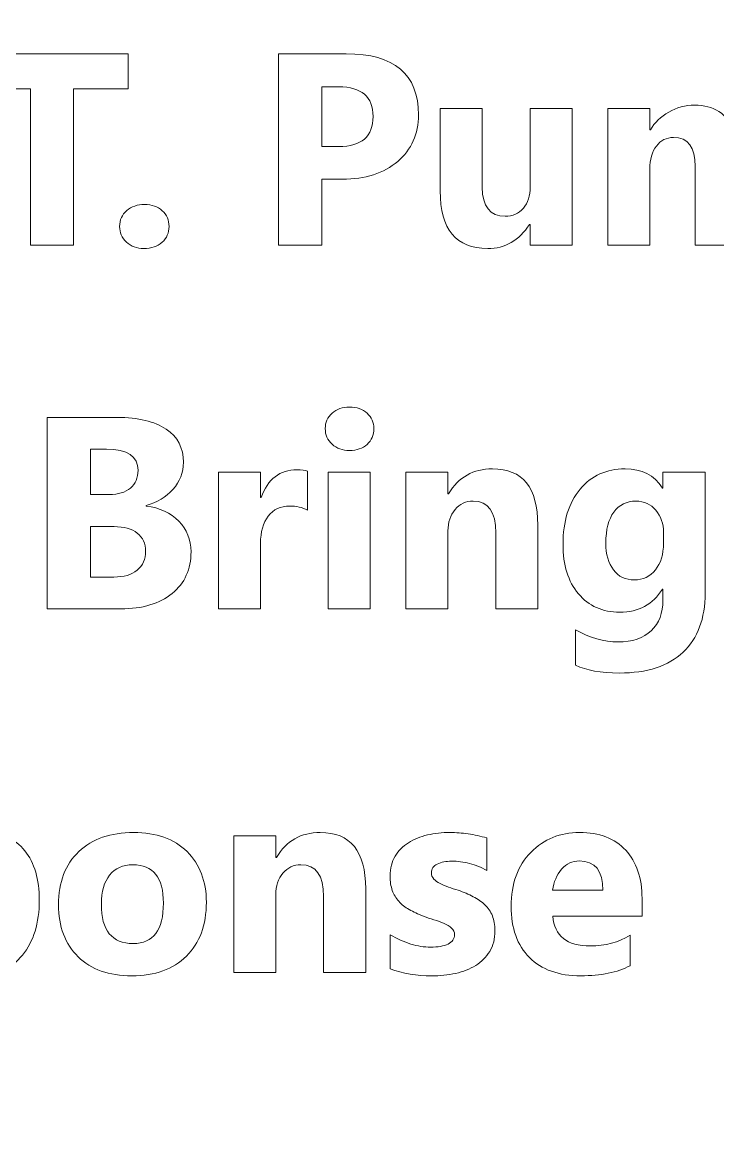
# Model space of a CAD drawing. Header units: centimetres. Extents: x -15 to 18.5, y -14.8 to 14.8.
# Drawn here: x -6.744 to -5.128, y -9.797 to -7.195 of the extents above; entities that cross this region are included whole.
import ezdxf

# ---------------------------------------------------------------- set-up
doc = ezdxf.new("R2010")
doc.units = ezdxf.units.CM
doc.header["$MEASUREMENT"] = 0
doc.layers.add('Layer 1', color=7, linetype='Continuous')

msp = doc.modelspace()

# ---------------------------------------------------------------- linework, layer by layer
at = {"layer": 'Layer 1', "color": 5, "lineweight": 53}
msp.add_open_spline([(-13.5, -4.9), (-13.5, -4.9), (4.5, -4.9), (4.5, -4.9), (4.5, -4.9), (4.5, -4.9), (4.5, -12.1), (4.5, -12.1), (4.5, -12.1), (4.5, -12.1), (-13.5, -12.1), (-13.5, -12.1), (-13.5, -12.1), (-13.5, -12.1), (-13.5, -4.9), (-13.5, -4.9)], degree=3, knots=[0, 0, 0, 0, 0.2, 0.2, 0.2, 0.2, 0.4, 0.4, 0.4, 0.4, 0.6, 0.6, 0.6, 0.6, 1, 1, 1, 1], dxfattribs=at)
at = {"layer": 'Layer 1', "color": 202, "lineweight": 9}
for points, knots in [([(-6.49757, -7.34957), (-6.49757, -7.34957), (-6.62446, -7.34957), (-6.62446, -7.34957), (-6.62446, -7.34957), (-6.62446, -7.34957), (-6.62446, -7.71268), (-6.62446, -7.71268), (-6.62446, -7.71268), (-6.62446, -7.71268), (-6.7249, -7.71268), (-6.7249, -7.71268), (-6.7249, -7.71268), (-6.7249, -7.71268), (-6.7249, -7.34957), (-6.7249, -7.34957), (-6.7249, -7.34957), (-6.7249, -7.34957), (-6.85105, -7.34957), (-6.85105, -7.34957), (-6.85105, -7.34957), (-6.85105, -7.34957), (-6.85105, -7.26807), (-6.85105, -7.26807), (-6.85105, -7.26807), (-6.85105, -7.26807), (-6.49757, -7.26807), (-6.49757, -7.26807), (-6.49757, -7.26807), (-6.49757, -7.26807), (-6.49757, -7.34957), (-6.49757, -7.34957)], [0, 0, 0, 0, 0.1111111, 0.1111111, 0.1111111, 0.1111111, 0.2222222, 0.2222222, 0.2222222, 0.2222222, 0.3333333, 0.3333333, 0.3333333, 0.3333333, 0.4444444, 0.4444444, 0.4444444, 0.4444444, 0.5555556, 0.5555556, 0.5555556, 0.5555556, 0.6666667, 0.6666667, 0.6666667, 0.6666667, 0.7777778, 0.7777778, 0.7777778, 0.7777778, 1, 1, 1, 1]), ([(-6.04799, -7.55954), (-6.04799, -7.55954), (-6.04799, -7.71268), (-6.04799, -7.71268), (-6.04799, -7.71268), (-6.04799, -7.71268), (-6.14821, -7.71268), (-6.14821, -7.71268), (-6.14821, -7.71268), (-6.14821, -7.71268), (-6.14821, -7.26807), (-6.14821, -7.26807), (-6.14821, -7.26807), (-6.14821, -7.26807), (-5.99126, -7.26807), (-5.99126, -7.26807), (-5.99126, -7.26807), (-5.87918, -7.26807), (-5.8232, -7.31528), (-5.8232, -7.40978), (-5.8232, -7.40978), (-5.8232, -7.45445), (-5.83928, -7.49054), (-5.87146, -7.51816), (-5.87146, -7.51816), (-5.90363, -7.54567), (-5.94649, -7.55954), (-6.00025, -7.55954), (-6.00025, -7.55954), (-6.00025, -7.55954), (-6.04799, -7.55954), (-6.04799, -7.55954)], [0, 0, 0, 0, 0.1111111, 0.1111111, 0.1111111, 0.1111111, 0.2222222, 0.2222222, 0.2222222, 0.2222222, 0.3333333, 0.3333333, 0.3333333, 0.3333333, 0.4444444, 0.4444444, 0.4444444, 0.4444444, 0.5555556, 0.5555556, 0.5555556, 0.5555556, 0.6666667, 0.6666667, 0.6666667, 0.6666667, 0.7777778, 0.7777778, 0.7777778, 0.7777778, 1, 1, 1, 1]), ([(-6.04799, -7.34491), (-6.04799, -7.34491), (-6.04799, -7.48355), (-6.04799, -7.48355), (-6.04799, -7.48355), (-6.04799, -7.48355), (-6.00862, -7.48355), (-6.00862, -7.48355), (-6.00862, -7.48355), (-5.95528, -7.48355), (-5.92861, -7.46016), (-5.92861, -7.41349), (-5.92861, -7.41349), (-5.92861, -7.36777), (-5.95528, -7.34491), (-6.00862, -7.34491), (-6.00862, -7.34491), (-6.00862, -7.34491), (-6.04799, -7.34491), (-6.04799, -7.34491)], [0, 0, 0, 0, 0.1666667, 0.1666667, 0.1666667, 0.1666667, 0.3333333, 0.3333333, 0.3333333, 0.3333333, 0.5, 0.5, 0.5, 0.5, 0.6666667, 0.6666667, 0.6666667, 0.6666667, 1, 1, 1, 1]), ([(-4.87937, -7.71268), (-4.87937, -7.71268), (-4.97705, -7.71268), (-4.97705, -7.71268), (-4.97705, -7.71268), (-4.97705, -7.71268), (-4.97705, -7.5316), (-4.97705, -7.5316), (-4.97705, -7.5316), (-4.97705, -7.48546), (-4.99399, -7.46249), (-5.02785, -7.46249), (-5.02785, -7.46249), (-5.04394, -7.46249), (-5.05706, -7.46937), (-5.06722, -7.48323), (-5.06722, -7.48323), (-5.07738, -7.4971), (-5.08246, -7.51435), (-5.08246, -7.53499), (-5.08246, -7.53499), (-5.08246, -7.53499), (-5.08246, -7.71268), (-5.08246, -7.71268), (-5.08246, -7.71268), (-5.08246, -7.71268), (-5.18036, -7.71268), (-5.18036, -7.71268), (-5.18036, -7.71268), (-5.18036, -7.71268), (-5.18036, -7.52969), (-5.18036, -7.52969), (-5.18036, -7.52969), (-5.18036, -7.48493), (-5.19708, -7.46249), (-5.23031, -7.46249), (-5.23031, -7.46249), (-5.24704, -7.46249), (-5.26048, -7.46905), (-5.27042, -7.48228), (-5.27042, -7.48228), (-5.28048, -7.49551), (-5.28556, -7.5135), (-5.28556, -7.53626), (-5.28556, -7.53626), (-5.28556, -7.53626), (-5.28556, -7.71268), (-5.28556, -7.71268), (-5.28556, -7.71268), (-5.28556, -7.71268), (-5.38345, -7.71268), (-5.38345, -7.71268), (-5.38345, -7.71268), (-5.38345, -7.71268), (-5.38345, -7.39518), (-5.38345, -7.39518), (-5.38345, -7.39518), (-5.38345, -7.39518), (-5.28556, -7.39518), (-5.28556, -7.39518), (-5.28556, -7.39518), (-5.28556, -7.39518), (-5.28556, -7.44482), (-5.28556, -7.44482), (-5.28556, -7.44482), (-5.28556, -7.44482), (-5.28429, -7.44482), (-5.28429, -7.44482), (-5.28429, -7.44482), (-5.27413, -7.42788), (-5.25995, -7.41402), (-5.24164, -7.40343), (-5.24164, -7.40343), (-5.22333, -7.39275), (-5.20333, -7.38745), (-5.18163, -7.38745), (-5.18163, -7.38745), (-5.13676, -7.38745), (-5.10607, -7.40714), (-5.08956, -7.44661), (-5.08956, -7.44661), (-5.06532, -7.40714), (-5.02987, -7.38745), (-4.98288, -7.38745), (-4.98288, -7.38745), (-4.91387, -7.38745), (-4.87937, -7.43), (-4.87937, -7.51519), (-4.87937, -7.51519), (-4.87937, -7.51519), (-4.87937, -7.71268), (-4.87937, -7.71268)], [0, 0, 0, 0, 0.0416667, 0.0416667, 0.0416667, 0.0416667, 0.0833333, 0.0833333, 0.0833333, 0.0833333, 0.125, 0.125, 0.125, 0.125, 0.1666667, 0.1666667, 0.1666667, 0.1666667, 0.2083333, 0.2083333, 0.2083333, 0.2083333, 0.25, 0.25, 0.25, 0.25, 0.2916667, 0.2916667, 0.2916667, 0.2916667, 0.3333333, 0.3333333, 0.3333333, 0.3333333, 0.375, 0.375, 0.375, 0.375, 0.4166667, 0.4166667, 0.4166667, 0.4166667, 0.4583333, 0.4583333, 0.4583333, 0.4583333, 0.5, 0.5, 0.5, 0.5, 0.5416667, 0.5416667, 0.5416667, 0.5416667, 0.5833333, 0.5833333, 0.5833333, 0.5833333, 0.625, 0.625, 0.625, 0.625, 0.6666667, 0.6666667, 0.6666667, 0.6666667, 0.7083333, 0.7083333, 0.7083333, 0.7083333, 0.75, 0.75, 0.75, 0.75, 0.7916667, 0.7916667, 0.7916667, 0.7916667, 0.8333333, 0.8333333, 0.8333333, 0.8333333, 0.875, 0.875, 0.875, 0.875, 0.9166667, 0.9166667, 0.9166667, 0.9166667, 1, 1, 1, 1]), ([(-5.46601, -7.71268), (-5.46601, -7.71268), (-5.56369, -7.71268), (-5.56369, -7.71268), (-5.56369, -7.71268), (-5.56369, -7.71268), (-5.56369, -7.66431), (-5.56369, -7.66431), (-5.56369, -7.66431), (-5.56369, -7.66431), (-5.56518, -7.66431), (-5.56518, -7.66431), (-5.56518, -7.66431), (-5.58941, -7.70167), (-5.62169, -7.72041), (-5.66222, -7.72041), (-5.66222, -7.72041), (-5.73588, -7.72041), (-5.77261, -7.67585), (-5.77261, -7.58674), (-5.77261, -7.58674), (-5.77261, -7.58674), (-5.77261, -7.39518), (-5.77261, -7.39518), (-5.77261, -7.39518), (-5.77261, -7.39518), (-5.67492, -7.39518), (-5.67492, -7.39518), (-5.67492, -7.39518), (-5.67492, -7.39518), (-5.67492, -7.57806), (-5.67492, -7.57806), (-5.67492, -7.57806), (-5.67492, -7.62293), (-5.65714, -7.64537), (-5.62158, -7.64537), (-5.62158, -7.64537), (-5.60402, -7.64537), (-5.59005, -7.63923), (-5.57946, -7.62695), (-5.57946, -7.62695), (-5.56888, -7.61468), (-5.56369, -7.59796), (-5.56369, -7.5769), (-5.56369, -7.5769), (-5.56369, -7.5769), (-5.56369, -7.39518), (-5.56369, -7.39518), (-5.56369, -7.39518), (-5.56369, -7.39518), (-5.46601, -7.39518), (-5.46601, -7.39518), (-5.46601, -7.39518), (-5.46601, -7.39518), (-5.46601, -7.71268), (-5.46601, -7.71268)], [0, 0, 0, 0, 0.0666667, 0.0666667, 0.0666667, 0.0666667, 0.1333333, 0.1333333, 0.1333333, 0.1333333, 0.2, 0.2, 0.2, 0.2, 0.2666667, 0.2666667, 0.2666667, 0.2666667, 0.3333333, 0.3333333, 0.3333333, 0.3333333, 0.4, 0.4, 0.4, 0.4, 0.4666667, 0.4666667, 0.4666667, 0.4666667, 0.5333333, 0.5333333, 0.5333333, 0.5333333, 0.6, 0.6, 0.6, 0.6, 0.6666667, 0.6666667, 0.6666667, 0.6666667, 0.7333333, 0.7333333, 0.7333333, 0.7333333, 0.8, 0.8, 0.8, 0.8, 0.8666667, 0.8666667, 0.8666667, 0.8666667, 1, 1, 1, 1]), ([(-6.46127, -7.72041), (-6.47746, -7.72041), (-6.4909, -7.71543), (-6.50159, -7.70559), (-6.50159, -7.70559), (-6.51238, -7.69564), (-6.51767, -7.68347), (-6.51767, -7.66897), (-6.51767, -7.66897), (-6.51767, -7.65405), (-6.51217, -7.64188), (-6.50116, -7.63235), (-6.50116, -7.63235), (-6.49005, -7.62283), (-6.47629, -7.61806), (-6.45978, -7.61806), (-6.45978, -7.61806), (-6.44296, -7.61806), (-6.4293, -7.62293), (-6.41861, -7.63256), (-6.41861, -7.63256), (-6.40803, -7.64209), (-6.40274, -7.65426), (-6.40274, -7.66897), (-6.40274, -7.66897), (-6.40274, -7.684), (-6.40814, -7.69638), (-6.41893, -7.70601), (-6.41893, -7.70601), (-6.42983, -7.71564), (-6.44391, -7.72041), (-6.46127, -7.72041)], [0, 0, 0, 0, 0.1111111, 0.1111111, 0.1111111, 0.1111111, 0.2222222, 0.2222222, 0.2222222, 0.2222222, 0.3333333, 0.3333333, 0.3333333, 0.3333333, 0.4444444, 0.4444444, 0.4444444, 0.4444444, 0.5555556, 0.5555556, 0.5555556, 0.5555556, 0.6666667, 0.6666667, 0.6666667, 0.6666667, 0.7777778, 0.7777778, 0.7777778, 0.7777778, 1, 1, 1, 1]), ([(-5.98342, -8.18957), (-5.99993, -8.18957), (-6.01348, -8.1847), (-6.02396, -8.17486), (-6.02396, -8.17486), (-6.03454, -8.16502), (-6.03983, -8.15306), (-6.03983, -8.13877), (-6.03983, -8.13877), (-6.03983, -8.12406), (-6.03454, -8.1121), (-6.02396, -8.10279), (-6.02396, -8.10279), (-6.01348, -8.09347), (-5.99993, -8.08882), (-5.98342, -8.08882), (-5.98342, -8.08882), (-5.9666, -8.08882), (-5.95305, -8.09347), (-5.94257, -8.10279), (-5.94257, -8.10279), (-5.9322, -8.1121), (-5.92691, -8.12406), (-5.92691, -8.13877), (-5.92691, -8.13877), (-5.92691, -8.15359), (-5.9322, -8.16586), (-5.94257, -8.17539), (-5.94257, -8.17539), (-5.95305, -8.18481), (-5.9666, -8.18957), (-5.98342, -8.18957)], [0, 0, 0, 0, 0.1111111, 0.1111111, 0.1111111, 0.1111111, 0.2222222, 0.2222222, 0.2222222, 0.2222222, 0.3333333, 0.3333333, 0.3333333, 0.3333333, 0.4444444, 0.4444444, 0.4444444, 0.4444444, 0.5555556, 0.5555556, 0.5555556, 0.5555556, 0.6666667, 0.6666667, 0.6666667, 0.6666667, 0.7777778, 0.7777778, 0.7777778, 0.7777778, 1, 1, 1, 1]), ([(-6.68573, -8.55734), (-6.68573, -8.55734), (-6.68573, -8.11273), (-6.68573, -8.11273), (-6.68573, -8.11273), (-6.68573, -8.11273), (-6.5238, -8.11273), (-6.5238, -8.11273), (-6.5238, -8.11273), (-6.47417, -8.11273), (-6.43607, -8.12184), (-6.4094, -8.14004), (-6.4094, -8.14004), (-6.38273, -8.15814), (-6.36939, -8.18385), (-6.36939, -8.21687), (-6.36939, -8.21687), (-6.36939, -8.2409), (-6.37754, -8.26185), (-6.39374, -8.27984), (-6.39374, -8.27984), (-6.41003, -8.29784), (-6.43067, -8.31032), (-6.45597, -8.31731), (-6.45597, -8.31731), (-6.45597, -8.31731), (-6.45597, -8.31858), (-6.45597, -8.31858), (-6.45597, -8.31858), (-6.42432, -8.3225), (-6.39903, -8.33424), (-6.38008, -8.35361), (-6.38008, -8.35361), (-6.36124, -8.37308), (-6.35172, -8.39668), (-6.35172, -8.42462), (-6.35172, -8.42462), (-6.35172, -8.46537), (-6.36632, -8.49765), (-6.39543, -8.52157), (-6.39543, -8.52157), (-6.42464, -8.54538), (-6.46443, -8.55734), (-6.51481, -8.55734), (-6.51481, -8.55734), (-6.51481, -8.55734), (-6.68573, -8.55734), (-6.68573, -8.55734)], [0, 0, 0, 0, 0.0769231, 0.0769231, 0.0769231, 0.0769231, 0.1538462, 0.1538462, 0.1538462, 0.1538462, 0.2307692, 0.2307692, 0.2307692, 0.2307692, 0.3076923, 0.3076923, 0.3076923, 0.3076923, 0.3846154, 0.3846154, 0.3846154, 0.3846154, 0.4615385, 0.4615385, 0.4615385, 0.4615385, 0.5384615, 0.5384615, 0.5384615, 0.5384615, 0.6153846, 0.6153846, 0.6153846, 0.6153846, 0.6923077, 0.6923077, 0.6923077, 0.6923077, 0.7692308, 0.7692308, 0.7692308, 0.7692308, 0.8461538, 0.8461538, 0.8461538, 0.8461538, 1, 1, 1, 1]), ([(-6.58551, -8.1865), (-6.58551, -8.1865), (-6.58551, -8.29191), (-6.58551, -8.29191), (-6.58551, -8.29191), (-6.58551, -8.29191), (-6.54148, -8.29191), (-6.54148, -8.29191), (-6.54148, -8.29191), (-6.52084, -8.29191), (-6.50454, -8.28694), (-6.49269, -8.27688), (-6.49269, -8.27688), (-6.48073, -8.26683), (-6.4748, -8.25307), (-6.4748, -8.2355), (-6.4748, -8.2355), (-6.4748, -8.2028), (-6.49925, -8.1865), (-6.54804, -8.1865), (-6.54804, -8.1865), (-6.54804, -8.1865), (-6.58551, -8.1865), (-6.58551, -8.1865)], [0, 0, 0, 0, 0.1428571, 0.1428571, 0.1428571, 0.1428571, 0.2857143, 0.2857143, 0.2857143, 0.2857143, 0.4285714, 0.4285714, 0.4285714, 0.4285714, 0.5714286, 0.5714286, 0.5714286, 0.5714286, 0.7142857, 0.7142857, 0.7142857, 0.7142857, 1, 1, 1, 1]), ([(-6.081, -8.32821), (-6.09285, -8.32175), (-6.10661, -8.31858), (-6.12227, -8.31858), (-6.12227, -8.31858), (-6.14355, -8.31858), (-6.16016, -8.32641), (-6.17223, -8.34197), (-6.17223, -8.34197), (-6.18419, -8.35763), (-6.19022, -8.3788), (-6.19022, -8.40568), (-6.19022, -8.40568), (-6.19022, -8.40568), (-6.19022, -8.55734), (-6.19022, -8.55734), (-6.19022, -8.55734), (-6.19022, -8.55734), (-6.28811, -8.55734), (-6.28811, -8.55734), (-6.28811, -8.55734), (-6.28811, -8.55734), (-6.28811, -8.23984), (-6.28811, -8.23984), (-6.28811, -8.23984), (-6.28811, -8.23984), (-6.19022, -8.23984), (-6.19022, -8.23984), (-6.19022, -8.23984), (-6.19022, -8.23984), (-6.19022, -8.29879), (-6.19022, -8.29879), (-6.19022, -8.29879), (-6.19022, -8.29879), (-6.18895, -8.29879), (-6.18895, -8.29879), (-6.18895, -8.29879), (-6.17339, -8.25571), (-6.14556, -8.23423), (-6.10523, -8.23423), (-6.10523, -8.23423), (-6.09486, -8.23423), (-6.08682, -8.2355), (-6.081, -8.23793), (-6.081, -8.23793), (-6.081, -8.23793), (-6.081, -8.32821), (-6.081, -8.32821)], [0, 0, 0, 0, 0.0769231, 0.0769231, 0.0769231, 0.0769231, 0.1538462, 0.1538462, 0.1538462, 0.1538462, 0.2307692, 0.2307692, 0.2307692, 0.2307692, 0.3076923, 0.3076923, 0.3076923, 0.3076923, 0.3846154, 0.3846154, 0.3846154, 0.3846154, 0.4615385, 0.4615385, 0.4615385, 0.4615385, 0.5384615, 0.5384615, 0.5384615, 0.5384615, 0.6153846, 0.6153846, 0.6153846, 0.6153846, 0.6923077, 0.6923077, 0.6923077, 0.6923077, 0.7692308, 0.7692308, 0.7692308, 0.7692308, 0.8461538, 0.8461538, 0.8461538, 0.8461538, 1, 1, 1, 1]), ([(-5.93506, -8.55734), (-5.93506, -8.55734), (-6.03295, -8.55734), (-6.03295, -8.55734), (-6.03295, -8.55734), (-6.03295, -8.55734), (-6.03295, -8.23984), (-6.03295, -8.23984), (-6.03295, -8.23984), (-6.03295, -8.23984), (-5.93506, -8.23984), (-5.93506, -8.23984), (-5.93506, -8.23984), (-5.93506, -8.23984), (-5.93506, -8.55734), (-5.93506, -8.55734)], [0, 0, 0, 0, 0.2, 0.2, 0.2, 0.2, 0.4, 0.4, 0.4, 0.4, 0.6, 0.6, 0.6, 0.6, 1, 1, 1, 1]), ([(-5.54591, -8.55734), (-5.54591, -8.55734), (-5.64359, -8.55734), (-5.64359, -8.55734), (-5.64359, -8.55734), (-5.64359, -8.55734), (-5.64359, -8.38092), (-5.64359, -8.38092), (-5.64359, -8.38092), (-5.64359, -8.3317), (-5.66116, -8.30715), (-5.69629, -8.30715), (-5.69629, -8.30715), (-5.71323, -8.30715), (-5.7272, -8.31361), (-5.7381, -8.32662), (-5.7381, -8.32662), (-5.74911, -8.33964), (-5.75461, -8.35626), (-5.75461, -8.37626), (-5.75461, -8.37626), (-5.75461, -8.37626), (-5.75461, -8.55734), (-5.75461, -8.55734), (-5.75461, -8.55734), (-5.75461, -8.55734), (-5.8525, -8.55734), (-5.8525, -8.55734), (-5.8525, -8.55734), (-5.8525, -8.55734), (-5.8525, -8.23984), (-5.8525, -8.23984), (-5.8525, -8.23984), (-5.8525, -8.23984), (-5.75461, -8.23984), (-5.75461, -8.23984), (-5.75461, -8.23984), (-5.75461, -8.23984), (-5.75461, -8.29011), (-5.75461, -8.29011), (-5.75461, -8.29011), (-5.75461, -8.29011), (-5.75334, -8.29011), (-5.75334, -8.29011), (-5.75334, -8.29011), (-5.72995, -8.25138), (-5.69598, -8.23211), (-5.65132, -8.23211), (-5.65132, -8.23211), (-5.58104, -8.23211), (-5.54591, -8.27572), (-5.54591, -8.36292), (-5.54591, -8.36292), (-5.54591, -8.36292), (-5.54591, -8.55734), (-5.54591, -8.55734)], [0, 0, 0, 0, 0.0666667, 0.0666667, 0.0666667, 0.0666667, 0.1333333, 0.1333333, 0.1333333, 0.1333333, 0.2, 0.2, 0.2, 0.2, 0.2666667, 0.2666667, 0.2666667, 0.2666667, 0.3333333, 0.3333333, 0.3333333, 0.3333333, 0.4, 0.4, 0.4, 0.4, 0.4666667, 0.4666667, 0.4666667, 0.4666667, 0.5333333, 0.5333333, 0.5333333, 0.5333333, 0.6, 0.6, 0.6, 0.6, 0.6666667, 0.6666667, 0.6666667, 0.6666667, 0.7333333, 0.7333333, 0.7333333, 0.7333333, 0.8, 0.8, 0.8, 0.8, 0.8666667, 0.8666667, 0.8666667, 0.8666667, 1, 1, 1, 1]), ([(-5.15707, -8.52104), (-5.15707, -8.57999), (-5.17411, -8.6256), (-5.20819, -8.65799), (-5.20819, -8.65799), (-5.24237, -8.69027), (-5.29169, -8.70646), (-5.35646, -8.70646), (-5.35646, -8.70646), (-5.39922, -8.70646), (-5.43308, -8.70043), (-5.45816, -8.68815), (-5.45816, -8.68815), (-5.45816, -8.68815), (-5.45816, -8.60571), (-5.45816, -8.60571), (-5.45816, -8.60571), (-5.42546, -8.62476), (-5.39255, -8.63428), (-5.35921, -8.63428), (-5.35921, -8.63428), (-5.32619, -8.63428), (-5.30047, -8.6255), (-5.28238, -8.60803), (-5.28238, -8.60803), (-5.26417, -8.59057), (-5.25507, -8.56687), (-5.25507, -8.53691), (-5.25507, -8.53691), (-5.25507, -8.53691), (-5.25507, -8.51173), (-5.25507, -8.51173), (-5.25507, -8.51173), (-5.25507, -8.51173), (-5.25623, -8.51173), (-5.25623, -8.51173), (-5.25623, -8.51173), (-5.27857, -8.54729), (-5.31159, -8.56507), (-5.35519, -8.56507), (-5.35519, -8.56507), (-5.39572, -8.56507), (-5.42779, -8.55078), (-5.4516, -8.52231), (-5.4516, -8.52231), (-5.47542, -8.49373), (-5.48727, -8.45553), (-5.48727, -8.40759), (-5.48727, -8.40759), (-5.48727, -8.35382), (-5.47404, -8.31117), (-5.44758, -8.27953), (-5.44758, -8.27953), (-5.42112, -8.24788), (-5.3863, -8.23211), (-5.34312, -8.23211), (-5.34312, -8.23211), (-5.30449, -8.23211), (-5.2755, -8.24693), (-5.25623, -8.27678), (-5.25623, -8.27678), (-5.25623, -8.27678), (-5.25507, -8.27678), (-5.25507, -8.27678), (-5.25507, -8.27678), (-5.25507, -8.27678), (-5.25507, -8.23984), (-5.25507, -8.23984), (-5.25507, -8.23984), (-5.25507, -8.23984), (-5.15707, -8.23984), (-5.15707, -8.23984), (-5.15707, -8.23984), (-5.15707, -8.23984), (-5.15707, -8.52104), (-5.15707, -8.52104)], [0, 0, 0, 0, 0.05, 0.05, 0.05, 0.05, 0.1, 0.1, 0.1, 0.1, 0.15, 0.15, 0.15, 0.15, 0.2, 0.2, 0.2, 0.2, 0.25, 0.25, 0.25, 0.25, 0.3, 0.3, 0.3, 0.3, 0.35, 0.35, 0.35, 0.35, 0.4, 0.4, 0.4, 0.4, 0.45, 0.45, 0.45, 0.45, 0.5, 0.5, 0.5, 0.5, 0.55, 0.55, 0.55, 0.55, 0.6, 0.6, 0.6, 0.6, 0.65, 0.65, 0.65, 0.65, 0.7, 0.7, 0.7, 0.7, 0.75, 0.75, 0.75, 0.75, 0.8, 0.8, 0.8, 0.8, 0.85, 0.85, 0.85, 0.85, 0.9, 0.9, 0.9, 0.9, 1, 1, 1, 1]), ([(-5.2538, -8.40483), (-5.2538, -8.40483), (-5.2538, -8.37965), (-5.2538, -8.37965), (-5.2538, -8.37965), (-5.2538, -8.35964), (-5.25973, -8.3425), (-5.27158, -8.32832), (-5.27158, -8.32832), (-5.28354, -8.31424), (-5.29899, -8.30715), (-5.31794, -8.30715), (-5.31794, -8.30715), (-5.33974, -8.30715), (-5.35678, -8.31562), (-5.36916, -8.33255), (-5.36916, -8.33255), (-5.38154, -8.34948), (-5.38779, -8.3734), (-5.38779, -8.4042), (-5.38779, -8.4042), (-5.38779, -8.43066), (-5.38186, -8.45151), (-5.37011, -8.46696), (-5.37011, -8.46696), (-5.35826, -8.48241), (-5.34217, -8.49003), (-5.32175, -8.49003), (-5.32175, -8.49003), (-5.30143, -8.49003), (-5.28502, -8.4823), (-5.27253, -8.46664), (-5.27253, -8.46664), (-5.26004, -8.45108), (-5.2538, -8.43045), (-5.2538, -8.40483)], [0, 0, 0, 0, 0.1, 0.1, 0.1, 0.1, 0.2, 0.2, 0.2, 0.2, 0.3, 0.3, 0.3, 0.3, 0.4, 0.4, 0.4, 0.4, 0.5, 0.5, 0.5, 0.5, 0.6, 0.6, 0.6, 0.6, 0.7, 0.7, 0.7, 0.7, 0.8, 0.8, 0.8, 0.8, 1, 1, 1, 1]), ([(-6.58551, -8.36631), (-6.58551, -8.36631), (-6.58551, -8.48357), (-6.58551, -8.48357), (-6.58551, -8.48357), (-6.58551, -8.48357), (-6.53121, -8.48357), (-6.53121, -8.48357), (-6.53121, -8.48357), (-6.50814, -8.48357), (-6.48994, -8.47818), (-6.47681, -8.46738), (-6.47681, -8.46738), (-6.46369, -8.45669), (-6.45713, -8.44198), (-6.45713, -8.42335), (-6.45713, -8.42335), (-6.45713, -8.40557), (-6.46359, -8.39171), (-6.4765, -8.38155), (-6.4765, -8.38155), (-6.48951, -8.37139), (-6.50751, -8.36631), (-6.53068, -8.36631), (-6.53068, -8.36631), (-6.53068, -8.36631), (-6.58551, -8.36631), (-6.58551, -8.36631)], [0, 0, 0, 0, 0.125, 0.125, 0.125, 0.125, 0.25, 0.25, 0.25, 0.25, 0.375, 0.375, 0.375, 0.375, 0.5, 0.5, 0.5, 0.5, 0.625, 0.625, 0.625, 0.625, 0.75, 0.75, 0.75, 0.75, 1, 1, 1, 1]), ([(-6.93531, -9.36506), (-6.93531, -9.36506), (-6.93658, -9.36506), (-6.93658, -9.36506), (-6.93658, -9.36506), (-6.93658, -9.36506), (-6.93658, -9.54805), (-6.93658, -9.54805), (-6.93658, -9.54805), (-6.93658, -9.54805), (-7.03447, -9.54805), (-7.03447, -9.54805), (-7.03447, -9.54805), (-7.03447, -9.54805), (-7.03447, -9.0845), (-7.03447, -9.0845), (-7.03447, -9.0845), (-7.03447, -9.0845), (-6.93658, -9.0845), (-6.93658, -9.0845), (-6.93658, -9.0845), (-6.93658, -9.0845), (-6.93658, -9.13223), (-6.93658, -9.13223), (-6.93658, -9.13223), (-6.93658, -9.13223), (-6.93531, -9.13223), (-6.93531, -9.13223), (-6.93531, -9.13223), (-6.91107, -9.09529), (-6.8771, -9.07677), (-6.83329, -9.07677), (-6.83329, -9.07677), (-6.79212, -9.07677), (-6.76037, -9.09085), (-6.73793, -9.11911), (-6.73793, -9.11911), (-6.71549, -9.14726), (-6.70427, -9.18568), (-6.70427, -9.23425), (-6.70427, -9.23425), (-6.70427, -9.28717), (-6.7174, -9.32961), (-6.74354, -9.36168), (-6.74354, -9.36168), (-6.76968, -9.39374), (-6.8045, -9.40973), (-6.84789, -9.40973), (-6.84789, -9.40973), (-6.8861, -9.40973), (-6.9152, -9.39491), (-6.93531, -9.36506)], [0, 0, 0, 0, 0.0714286, 0.0714286, 0.0714286, 0.0714286, 0.1428571, 0.1428571, 0.1428571, 0.1428571, 0.2142857, 0.2142857, 0.2142857, 0.2142857, 0.2857143, 0.2857143, 0.2857143, 0.2857143, 0.3571429, 0.3571429, 0.3571429, 0.3571429, 0.4285714, 0.4285714, 0.4285714, 0.4285714, 0.5, 0.5, 0.5, 0.5, 0.5714286, 0.5714286, 0.5714286, 0.5714286, 0.6428571, 0.6428571, 0.6428571, 0.6428571, 0.7142857, 0.7142857, 0.7142857, 0.7142857, 0.7857143, 0.7857143, 0.7857143, 0.7857143, 0.8571429, 0.8571429, 0.8571429, 0.8571429, 1, 1, 1, 1]), ([(-6.48943, -9.40973), (-6.54235, -9.40973), (-6.58394, -9.39491), (-6.61421, -9.36528), (-6.61421, -9.36528), (-6.64447, -9.33564), (-6.65961, -9.29532), (-6.65961, -9.24452), (-6.65961, -9.24452), (-6.65961, -9.19203), (-6.64395, -9.15086), (-6.61251, -9.12122), (-6.61251, -9.12122), (-6.58108, -9.09159), (-6.53854, -9.07677), (-6.48509, -9.07677), (-6.48509, -9.07677), (-6.43238, -9.07677), (-6.391, -9.09159), (-6.36105, -9.12122), (-6.36105, -9.12122), (-6.3311, -9.15086), (-6.31607, -9.19012), (-6.31607, -9.23891), (-6.31607, -9.23891), (-6.31607, -9.29162), (-6.33153, -9.33331), (-6.36243, -9.3639), (-6.36243, -9.3639), (-6.39333, -9.39449), (-6.43567, -9.40973), (-6.48943, -9.40973)], [0, 0, 0, 0, 0.1111111, 0.1111111, 0.1111111, 0.1111111, 0.2222222, 0.2222222, 0.2222222, 0.2222222, 0.3333333, 0.3333333, 0.3333333, 0.3333333, 0.4444444, 0.4444444, 0.4444444, 0.4444444, 0.5555556, 0.5555556, 0.5555556, 0.5555556, 0.6666667, 0.6666667, 0.6666667, 0.6666667, 0.7777778, 0.7777778, 0.7777778, 0.7777778, 1, 1, 1, 1]), ([(-5.94587, -9.402), (-5.94587, -9.402), (-6.04355, -9.402), (-6.04355, -9.402), (-6.04355, -9.402), (-6.04355, -9.402), (-6.04355, -9.22558), (-6.04355, -9.22558), (-6.04355, -9.22558), (-6.04355, -9.17636), (-6.06112, -9.15181), (-6.09625, -9.15181), (-6.09625, -9.15181), (-6.11319, -9.15181), (-6.12716, -9.15827), (-6.13806, -9.17128), (-6.13806, -9.17128), (-6.14907, -9.1843), (-6.15457, -9.20092), (-6.15457, -9.22092), (-6.15457, -9.22092), (-6.15457, -9.22092), (-6.15457, -9.402), (-6.15457, -9.402), (-6.15457, -9.402), (-6.15457, -9.402), (-6.25246, -9.402), (-6.25246, -9.402), (-6.25246, -9.402), (-6.25246, -9.402), (-6.25246, -9.0845), (-6.25246, -9.0845), (-6.25246, -9.0845), (-6.25246, -9.0845), (-6.15457, -9.0845), (-6.15457, -9.0845), (-6.15457, -9.0845), (-6.15457, -9.0845), (-6.15457, -9.13477), (-6.15457, -9.13477), (-6.15457, -9.13477), (-6.15457, -9.13477), (-6.1533, -9.13477), (-6.1533, -9.13477), (-6.1533, -9.13477), (-6.12991, -9.09604), (-6.09594, -9.07677), (-6.05128, -9.07677), (-6.05128, -9.07677), (-5.981, -9.07677), (-5.94587, -9.12038), (-5.94587, -9.20758), (-5.94587, -9.20758), (-5.94587, -9.20758), (-5.94587, -9.402), (-5.94587, -9.402)], [0, 0, 0, 0, 0.0666667, 0.0666667, 0.0666667, 0.0666667, 0.1333333, 0.1333333, 0.1333333, 0.1333333, 0.2, 0.2, 0.2, 0.2, 0.2666667, 0.2666667, 0.2666667, 0.2666667, 0.3333333, 0.3333333, 0.3333333, 0.3333333, 0.4, 0.4, 0.4, 0.4, 0.4666667, 0.4666667, 0.4666667, 0.4666667, 0.5333333, 0.5333333, 0.5333333, 0.5333333, 0.6, 0.6, 0.6, 0.6, 0.6666667, 0.6666667, 0.6666667, 0.6666667, 0.7333333, 0.7333333, 0.7333333, 0.7333333, 0.8, 0.8, 0.8, 0.8, 0.8666667, 0.8666667, 0.8666667, 0.8666667, 1, 1, 1, 1]), ([(-5.88913, -9.39364), (-5.88913, -9.39364), (-5.88913, -9.31426), (-5.88913, -9.31426), (-5.88913, -9.31426), (-5.87294, -9.324), (-5.85685, -9.3312), (-5.84087, -9.33596), (-5.84087, -9.33596), (-5.82489, -9.34072), (-5.80976, -9.34305), (-5.79547, -9.34305), (-5.79547, -9.34305), (-5.77811, -9.34305), (-5.76436, -9.34072), (-5.75441, -9.33596), (-5.75441, -9.33596), (-5.74435, -9.3312), (-5.73938, -9.324), (-5.73938, -9.31426), (-5.73938, -9.31426), (-5.73938, -9.30802), (-5.7416, -9.30283), (-5.74615, -9.29871), (-5.74615, -9.29871), (-5.7507, -9.29458), (-5.75652, -9.29098), (-5.76372, -9.28791), (-5.76372, -9.28791), (-5.77081, -9.28484), (-5.77864, -9.28198), (-5.78711, -9.27955), (-5.78711, -9.27955), (-5.79558, -9.27701), (-5.80373, -9.27426), (-5.81156, -9.27119), (-5.81156, -9.27119), (-5.82415, -9.26643), (-5.83526, -9.26124), (-5.8449, -9.25584), (-5.8449, -9.25584), (-5.85453, -9.25034), (-5.86257, -9.24399), (-5.86913, -9.23669), (-5.86913, -9.23669), (-5.87559, -9.22949), (-5.88056, -9.22113), (-5.88395, -9.21161), (-5.88395, -9.21161), (-5.88733, -9.20208), (-5.88913, -9.19086), (-5.88913, -9.17784), (-5.88913, -9.17784), (-5.88913, -9.16006), (-5.88522, -9.14472), (-5.87749, -9.13191), (-5.87749, -9.13191), (-5.86977, -9.11911), (-5.85939, -9.10863), (-5.84648, -9.10048), (-5.84648, -9.10048), (-5.83357, -9.09233), (-5.81875, -9.0863), (-5.80214, -9.08249), (-5.80214, -9.08249), (-5.78552, -9.07868), (-5.76817, -9.07677), (-5.75017, -9.07677), (-5.75017, -9.07677), (-5.7361, -9.07677), (-5.72192, -9.07783), (-5.70742, -9.08005), (-5.70742, -9.08005), (-5.69292, -9.08217), (-5.67863, -9.08535), (-5.66456, -9.08947), (-5.66456, -9.08947), (-5.66456, -9.08947), (-5.66456, -9.16514), (-5.66456, -9.16514), (-5.66456, -9.16514), (-5.67704, -9.15784), (-5.69027, -9.15244), (-5.70445, -9.14885), (-5.70445, -9.14885), (-5.71864, -9.14525), (-5.7325, -9.14345), (-5.74615, -9.14345), (-5.74615, -9.14345), (-5.75261, -9.14345), (-5.75864, -9.14398), (-5.76425, -9.14514), (-5.76425, -9.14514), (-5.76997, -9.1462), (-5.77505, -9.14789), (-5.77938, -9.15012), (-5.77938, -9.15012), (-5.78372, -9.15223), (-5.78711, -9.15498), (-5.78954, -9.15848), (-5.78954, -9.15848), (-5.79208, -9.16186), (-5.79325, -9.16578), (-5.79325, -9.17012), (-5.79325, -9.17012), (-5.79325, -9.17583), (-5.79145, -9.18081), (-5.78775, -9.18494), (-5.78775, -9.18494), (-5.78394, -9.18906), (-5.77917, -9.19266), (-5.77314, -9.19562), (-5.77314, -9.19562), (-5.76711, -9.19869), (-5.76044, -9.20134), (-5.75314, -9.20367), (-5.75314, -9.20367), (-5.74584, -9.2061), (-5.73853, -9.20854), (-5.73123, -9.21097), (-5.73123, -9.21097), (-5.71821, -9.21552), (-5.70647, -9.2205), (-5.69588, -9.22589), (-5.69588, -9.22589), (-5.6854, -9.23129), (-5.6763, -9.23753), (-5.66879, -9.24484), (-5.66879, -9.24484), (-5.66127, -9.25203), (-5.65545, -9.2605), (-5.65143, -9.27024), (-5.65143, -9.27024), (-5.64741, -9.27997), (-5.6454, -9.29151), (-5.6454, -9.30495), (-5.6454, -9.30495), (-5.6454, -9.32379), (-5.64942, -9.33988), (-5.65768, -9.35321), (-5.65768, -9.35321), (-5.66583, -9.36655), (-5.67662, -9.37734), (-5.69017, -9.3857), (-5.69017, -9.3857), (-5.70371, -9.39406), (-5.71938, -9.4002), (-5.73705, -9.40401), (-5.73705, -9.40401), (-5.75473, -9.40782), (-5.77303, -9.40973), (-5.79208, -9.40973), (-5.79208, -9.40973), (-5.82701, -9.40973), (-5.85929, -9.40433), (-5.88913, -9.39364)], [0, 0, 0, 0, 0.025, 0.025, 0.025, 0.025, 0.05, 0.05, 0.05, 0.05, 0.075, 0.075, 0.075, 0.075, 0.1, 0.1, 0.1, 0.1, 0.125, 0.125, 0.125, 0.125, 0.15, 0.15, 0.15, 0.15, 0.175, 0.175, 0.175, 0.175, 0.2, 0.2, 0.2, 0.2, 0.225, 0.225, 0.225, 0.225, 0.25, 0.25, 0.25, 0.25, 0.275, 0.275, 0.275, 0.275, 0.3, 0.3, 0.3, 0.3, 0.325, 0.325, 0.325, 0.325, 0.35, 0.35, 0.35, 0.35, 0.375, 0.375, 0.375, 0.375, 0.4, 0.4, 0.4, 0.4, 0.425, 0.425, 0.425, 0.425, 0.45, 0.45, 0.45, 0.45, 0.475, 0.475, 0.475, 0.475, 0.5, 0.5, 0.5, 0.5, 0.525, 0.525, 0.525, 0.525, 0.55, 0.55, 0.55, 0.55, 0.575, 0.575, 0.575, 0.575, 0.6, 0.6, 0.6, 0.6, 0.625, 0.625, 0.625, 0.625, 0.65, 0.65, 0.65, 0.65, 0.675, 0.675, 0.675, 0.675, 0.7, 0.7, 0.7, 0.7, 0.725, 0.725, 0.725, 0.725, 0.75, 0.75, 0.75, 0.75, 0.775, 0.775, 0.775, 0.775, 0.8, 0.8, 0.8, 0.8, 0.825, 0.825, 0.825, 0.825, 0.85, 0.85, 0.85, 0.85, 0.875, 0.875, 0.875, 0.875, 0.9, 0.9, 0.9, 0.9, 0.925, 0.925, 0.925, 0.925, 0.95, 0.95, 0.95, 0.95, 1, 1, 1, 1]), ([(-5.30366, -9.27119), (-5.30366, -9.27119), (-5.51078, -9.27119), (-5.51078, -9.27119), (-5.51078, -9.27119), (-5.5075, -9.31723), (-5.47839, -9.3403), (-5.42368, -9.3403), (-5.42368, -9.3403), (-5.38875, -9.3403), (-5.35806, -9.33204), (-5.3316, -9.31553), (-5.3316, -9.31553), (-5.3316, -9.31553), (-5.3316, -9.38623), (-5.3316, -9.38623), (-5.3316, -9.38623), (-5.36092, -9.40189), (-5.39902, -9.40973), (-5.44601, -9.40973), (-5.44601, -9.40973), (-5.49723, -9.40973), (-5.53703, -9.39554), (-5.56539, -9.36707), (-5.56539, -9.36707), (-5.59365, -9.33871), (-5.60783, -9.29902), (-5.60783, -9.24822), (-5.60783, -9.24822), (-5.60783, -9.19552), (-5.59259, -9.15371), (-5.5619, -9.12292), (-5.5619, -9.12292), (-5.53131, -9.09212), (-5.49374, -9.07677), (-5.44908, -9.07677), (-5.44908, -9.07677), (-5.40283, -9.07677), (-5.36695, -9.09053), (-5.34166, -9.11794), (-5.34166, -9.11794), (-5.31636, -9.14546), (-5.30366, -9.18282), (-5.30366, -9.22991), (-5.30366, -9.22991), (-5.30366, -9.22991), (-5.30366, -9.27119), (-5.30366, -9.27119)], [0, 0, 0, 0, 0.0769231, 0.0769231, 0.0769231, 0.0769231, 0.1538462, 0.1538462, 0.1538462, 0.1538462, 0.2307692, 0.2307692, 0.2307692, 0.2307692, 0.3076923, 0.3076923, 0.3076923, 0.3076923, 0.3846154, 0.3846154, 0.3846154, 0.3846154, 0.4615385, 0.4615385, 0.4615385, 0.4615385, 0.5384615, 0.5384615, 0.5384615, 0.5384615, 0.6153846, 0.6153846, 0.6153846, 0.6153846, 0.6923077, 0.6923077, 0.6923077, 0.6923077, 0.7692308, 0.7692308, 0.7692308, 0.7692308, 0.8461538, 0.8461538, 0.8461538, 0.8461538, 1, 1, 1, 1]), ([(-6.48689, -9.15181), (-6.51007, -9.15181), (-6.52806, -9.15975), (-6.54086, -9.17562), (-6.54086, -9.17562), (-6.55367, -9.1916), (-6.56013, -9.21415), (-6.56013, -9.24325), (-6.56013, -9.24325), (-6.56013, -9.30421), (-6.53547, -9.33469), (-6.48625, -9.33469), (-6.48625, -9.33469), (-6.43937, -9.33469), (-6.41587, -9.30336), (-6.41587, -9.24082), (-6.41587, -9.24082), (-6.41587, -9.18144), (-6.43958, -9.15181), (-6.48689, -9.15181)], [0, 0, 0, 0, 0.1666667, 0.1666667, 0.1666667, 0.1666667, 0.3333333, 0.3333333, 0.3333333, 0.3333333, 0.5, 0.5, 0.5, 0.5, 0.6666667, 0.6666667, 0.6666667, 0.6666667, 1, 1, 1, 1]), ([(-5.39447, -9.21097), (-5.39447, -9.16557), (-5.41288, -9.14281), (-5.44971, -9.14281), (-5.44971, -9.14281), (-5.46538, -9.14281), (-5.47903, -9.14927), (-5.49046, -9.16229), (-5.49046, -9.16229), (-5.502, -9.1753), (-5.50887, -9.1916), (-5.51141, -9.21097), (-5.51141, -9.21097), (-5.51141, -9.21097), (-5.39447, -9.21097), (-5.39447, -9.21097)], [0, 0, 0, 0, 0.2, 0.2, 0.2, 0.2, 0.4, 0.4, 0.4, 0.4, 0.6, 0.6, 0.6, 0.6, 1, 1, 1, 1])]:
    msp.add_open_spline(points, degree=3, knots=knots, dxfattribs=at)

doc.saveas('drawing.dxf')
